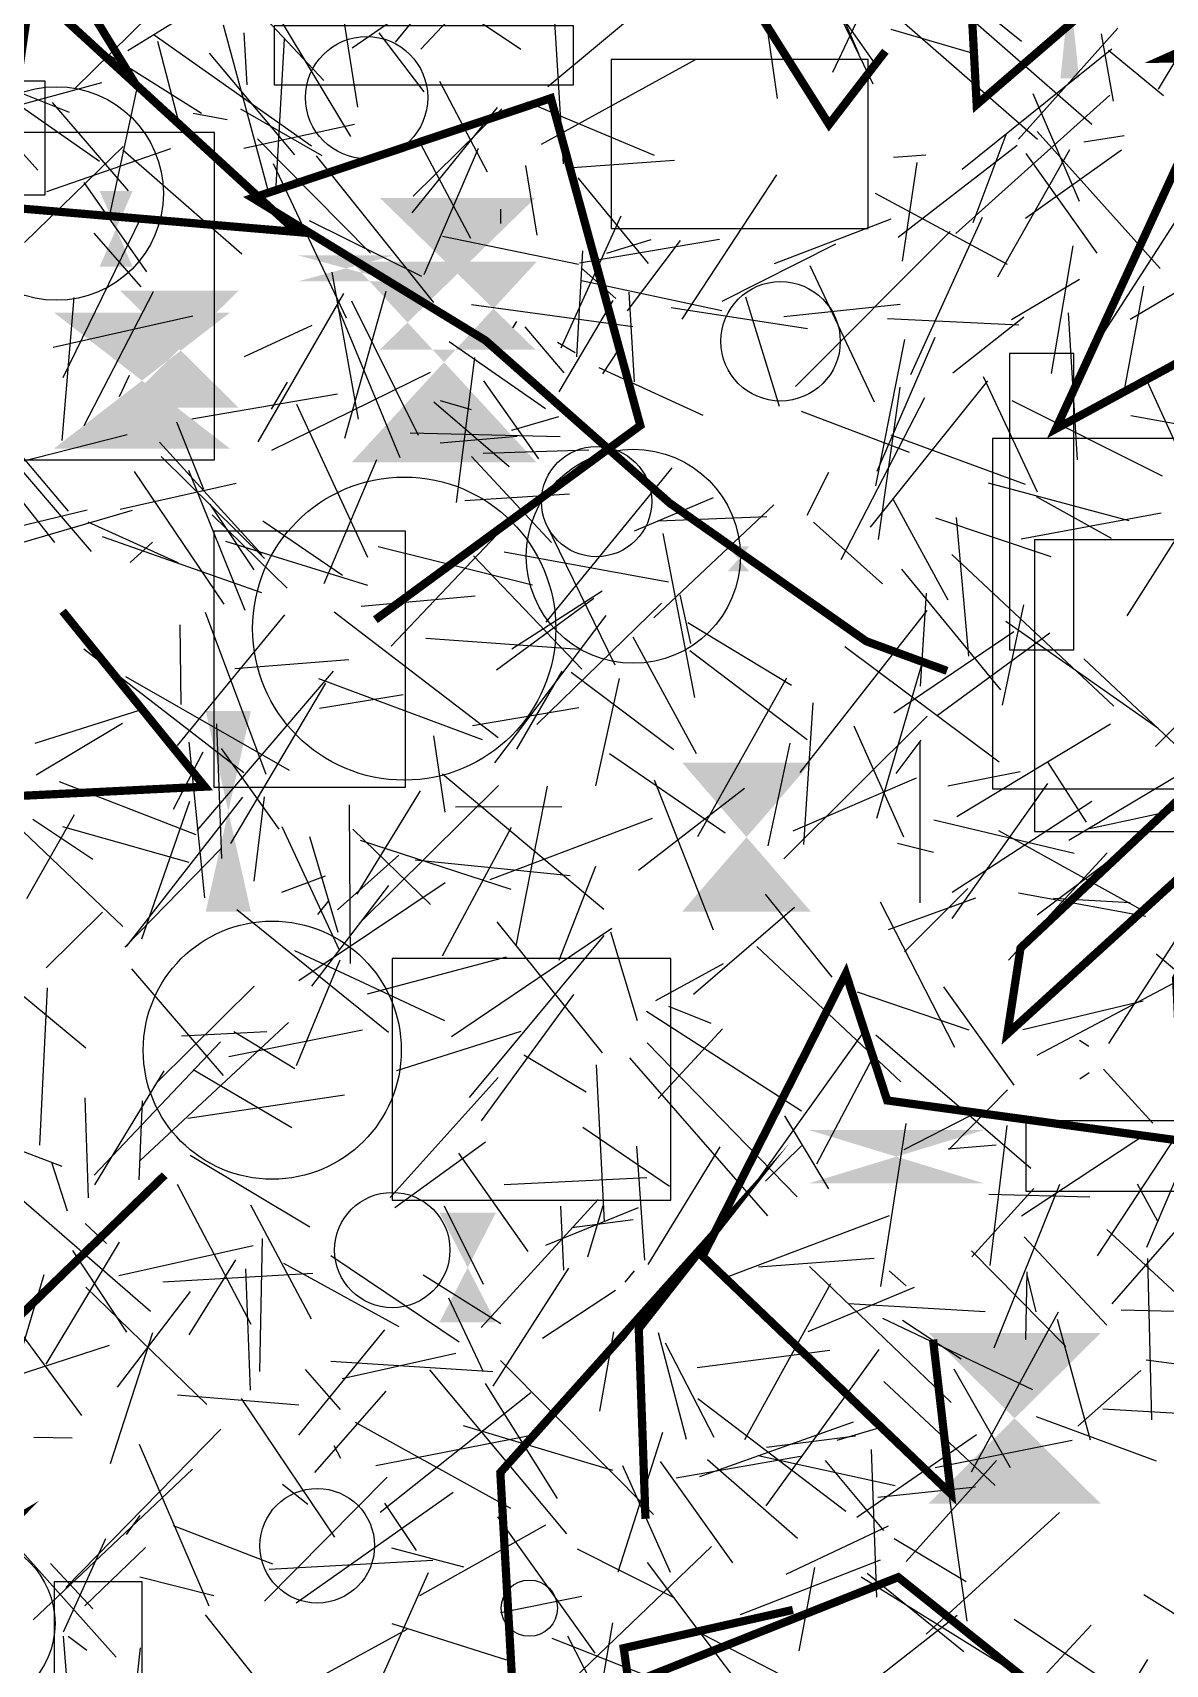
# Model space of a CAD drawing. Extents: x 39652501 to 39653363, y 39457785 to 39458687.
# Drawn here: x 39652889.6 to 39652958.6, y 39458426.4 to 39458525.8 of the extents above; entities that cross this region are included whole.
import ezdxf

# ---------------------------------------------------------------- set-up
doc = ezdxf.new("R2010")
doc.units = 0
doc.layers.get('0').update_dxf_attribs({"linetype": 'CONTINUOUS'})

msp = doc.modelspace()

# ---------------------------------------------------------------- linework, layer by layer
for p, q in [((39652911.7317, 39458525.2312), (39652918.9214, 39458534.0076)), ((39652934.0252, 39458533.7102), (39652940.8812, 39458523.9672)), ((39652898.4537, 39458532.4227), (39652907.3648, 39458522.8853)), ((39652920.3824, 39458532.4401), (39652913.2724, 39458524.7923)), ((39652939.9435, 39458524.5148), (39652936.5695, 39458532.4186)), ((39652909.1037, 39458524.8732), (39652918.9952, 39458531.7108)), ((39652940.8298, 39458522.676), (39652936.5932, 39458531.4255)), ((39652900.6963, 39458530.7464), (39652892.2168, 39458522.3955)), ((39652910.4951, 39458530.7367), (39652919.3641, 39458524.802)), ((39652903.9731, 39458529.9639), (39652895.447, 39458524.6925)), ((39652908.2391, 39458528.7823), (39652909.4173, 39458521.2659)), ((39652928.2534, 39458528.5514), (39652921.0148, 39458522.495)), ((39652938.3584, 39458523.3985), (39652940.6872, 39458528.2998)), ((39652944.3628, 39458528.7768), (39652954.1257, 39458520.2281)), ((39652949.8423, 39458525.2554), (39652945.2884, 39458528.9473)), ((39652958.1887, 39458522.3584), (39652961.2978, 39458527.5519)), ((39652904.646, 39458526.7143), (39652909.0016, 39458519.4795)), ((39652921.3989, 39458526.8089), (39652921.954, 39458517.8072)), ((39652934.2362, 39458526.8988), (39652934.9823, 39458521.794)), ((39652942.5629, 39458526.525), (39652950.8301, 39458519.3242)), ((39652899.9167, 39458520.889), (39652892.8645, 39458525.3302)), ((39652906.6285, 39458518.889), (39652897.0332, 39458525.6437)), ((39652903.9539, 39458516.2732), (39652901.2682, 39458526.2544)), ((39652902.5015, 39458525.7876), (39652902.6933, 39458522.6209)), ((39652904.4417, 39458516.1185), (39652904.9753, 39458525.4049)), ((39652913.4749, 39458522.192), (39652910.7431, 39458525.7953)), ((39652941.8967, 39458526.0093), (39652947.1695, 39458524.4744)), ((39652955.7212, 39458526.0672), (39652949.6788, 39458519.3172)), ((39652954.71, 39458525.728), (39652955.4344, 39458521.6407)), ((39652898.6359, 39458519.9572), (39652897.2734, 39458525.2569)), ((39652905.6053, 39458518.3643), (39652900.4071, 39458524.5569)), ((39652946.2401, 39458517.4904), (39652955.3544, 39458524.8138)), ((39652958.5026, 39458521.9474), (39652955.1405, 39458524.7154)), ((39652891.8774, 39458520.9394), (39652884.5223, 39458523.8677)), ((39652893.7047, 39458517.9591), (39652885.7594, 39458523.5101)), ((39652920.628, 39458519.0197), (39652930.0364, 39458524.1836)), ((39652893.8355, 39458522.7561), (39652885.5262, 39458520.491)), ((39652894.3641, 39458514.7993), (39652895.9881, 39458522.3218)), ((39652914.4131, 39458522.8415), (39652917.3242, 39458517.3173)), ((39652895.4739, 39458516.1641), (39652890.8598, 39458521.5553)), ((39652919.7379, 39458521.5929), (39652927.4946, 39458518.3362)), ((39652945.858, 39458513.5734), (39652955.2272, 39458521.9958)), ((39652953.3869, 39458515.5114), (39652950.5559, 39458522.0862)), ((39652889.9607, 39458517.4296), (39652886.8695, 39458520.864)), ((39652901.4903, 39458520.4878), (39652899.4236, 39458520.877)), ((39652902.3049, 39458521.1642), (39652907.2409, 39458518.3282)), ((39652912.7473, 39458514.8229), (39652917.9483, 39458521.2451)), ((39652918.2076, 39458521.174), (39652912.802, 39458515.8459)), ((39652902.5058, 39458518.7606), (39652909.2446, 39458520.2323)), ((39652910.2082, 39458512.3657), (39652903.3288, 39458519.3368)), ((39652946.9129, 39458514.2408), (39652948.9091, 39458519.6008)), ((39652958.2978, 39458511.4434), (39652950.7994, 39458519.7857)), ((39652956.1062, 39458519.5121), (39652953.6443, 39458519.1309)), ((39652895.148, 39458518.8699), (39652889.148, 39458513.0153)), ((39652890.5129, 39458516.1365), (39652898.0616, 39458518.7443)), ((39652902.3837, 39458512.3114), (39652895.1436, 39458518.6425)), ((39652916.3269, 39458513.2602), (39652913.2691, 39458519.0055)), ((39652913.4812, 39458511.0774), (39652916.7846, 39458518.7765)), ((39652942.0674, 39458518.227), (39652944.0364, 39458518.3581)), ((39652942.3461, 39458513.3551), (39652949.5947, 39458518.9506)), ((39652948.4043, 39458510.9332), (39652952.7992, 39458518.6795)), ((39652950.0869, 39458514.499), (39652955.9355, 39458518.6621)), ((39652950.1182, 39458518.4539), (39652954.4455, 39458512.3758)), ((39652908.7548, 39458508.4218), (39652904.305, 39458517.808)), ((39652914.068, 39458509.3762), (39652906.9211, 39458518.3054)), ((39652920.3583, 39458513.4665), (39652919.6645, 39458517.7195)), ((39652928.7177, 39458518.0125), (39652922.2229, 39458517.5454)), ((39652942.6071, 39458511.8795), (39652943.5068, 39458517.9058)), ((39652896.5971, 39458511.2382), (39652892.7759, 39458516.6802)), ((39652922.8335, 39458516.9703), (39652927.1138, 39458511.753)), ((39652929.1969, 39458508.3485), (39652934.9575, 39458517.1533)), ((39652940.949, 39458516.0341), (39652948.9864, 39458511.6997)), ((39652954.3356, 39458506.7005), (39652960.524, 39458516.3186)), ((39652896.2357, 39458514.5357), (39652891.4901, 39458504.7814)), ((39652906.4834, 39458514.3654), (39652913.311, 39458510.9773)), ((39652918.1292, 39458515.053), (39652918.1385, 39458514.1847)), ((39652925.4562, 39458514.6175), (39652921.8088, 39458506.5936)), ((39652941.9054, 39458514.4357), (39652934.7848, 39458511.7309)), ((39652947.4503, 39458514.553), (39652943.0872, 39458504.9574)), ((39652893.364, 39458513.5891), (39652896.2395, 39458510.3285)), ((39652914.6053, 39458513.409), (39652922.8681, 39458511.7124)), ((39652936.0885, 39458504.2633), (39652945.5114, 39458513.6976)), ((39652923.1166, 39458512.5124), (39652922.7613, 39458506.0579)), ((39652922.932, 39458511.7951), (39652931.4596, 39458513.2259)), ((39652924.5979, 39458512.3726), (39652927.2977, 39458513.1971)), ((39652929.0743, 39458513.1525), (39652925.8484, 39458508.86)), ((39652931.6327, 39458509.4578), (39652938.5459, 39458512.9371)), ((39652952.9788, 39458512.8306), (39652951.6625, 39458505.0444)), ((39652923.031, 39458511.4888), (39652925.1453, 39458509.6212)), ((39652940.9052, 39458503.3042), (39652936.9858, 39458511.603)), ((39652962.5873, 39458511.9649), (39652956.4746, 39458508.3413)), ((39652907.857, 39458511.2235), (39652909.4707, 39458502.2628)), ((39652931.6033, 39458508.8562), (39652923.0638, 39458510.6941)), ((39652953.3792, 39458510.7792), (39652949.2381, 39458508.3211)), ((39652892.1442, 39458509.6811), (39652891.4174, 39458500.9659)), ((39652892.7824, 39458501.8789), (39652897.0024, 39458510.0369)), ((39652903.3656, 39458500.8874), (39652908.5992, 39458509.9247)), ((39652911.1555, 39458510.031), (39652908.6341, 39458501.0881)), ((39652909.0609, 39458509.4794), (39652913.1115, 39458501.2905)), ((39652924.9766, 39458509.4912), (39652921.6838, 39458503.9287)), ((39652925.9479, 39458510.008), (39652926.2651, 39458504.534)), ((39652933.0404, 39458509.7201), (39652935.1042, 39458503.0666)), ((39652957.2775, 39458510.3679), (39652956.0619, 39458503.8293)), ((39652899.4034, 39458508.5462), (39652890.8868, 39458506.6258)), ((39652908.1925, 39458509.1621), (39652911.9903, 39458499.9378)), ((39652926.1863, 39458507.8858), (39652916.3581, 39458509.234)), ((39652936.8233, 39458507.7753), (39652928.5151, 39458509.0402)), ((39652935.3844, 39458508.5187), (39652942.472, 39458509.2642)), ((39652945.6686, 39458505.0928), (39652949.9837, 39458508.4954)), ((39652952.6885, 39458508.7439), (39652953.2431, 39458499.7789)), ((39652902.5462, 39458506.0896), (39652906.6595, 39458507.9902)), ((39652919.1001, 39458508.2205), (39652918.8672, 39458507.834)), ((39652921.9996, 39458505.0835), (39652919.6304, 39458507.8974)), ((39652941.6968, 39458508.3865), (39652949.6945, 39458508.0111)), ((39652915.0091, 39458506.9946), (39652920.8782, 39458502.9241)), ((39652921.6002, 39458506.9512), (39652922.6842, 39458506.3308)), ((39652925.3039, 39458506.51), (39652924.3399, 39458505.0339)), ((39652942.7229, 39458507.1204), (39652940.9529, 39458498.2114)), ((39652941.0701, 39458499.1038), (39652944.5881, 39458507.2596)), ((39652915.4565, 39458497.188), (39652916.5569, 39458506.0137)), ((39652924.1148, 39458505.4086), (39652930.4567, 39458502.5131)), ((39652885.0406, 39458504.6391), (39652891.801, 39458496.6658)), ((39652895.5133, 39458504.9167), (39652894.9014, 39458503.62)), ((39652905.1453, 39458504.514), (39652904.1622, 39458502.8822)), ((39652913.8436, 39458505.116), (39652904.1873, 39458500.3518)), ((39652917.093, 39458504.6049), (39652920.4508, 39458499.8429)), ((39652947.7752, 39458504.5898), (39652940.6317, 39458495.6863)), ((39652947.5204, 39458504.8721), (39652950.8115, 39458497.8469)), ((39652961.3651, 39458496.1142), (39652957.5157, 39458504.5351)), ((39652899.3323, 39458502.2885), (39652908.2011, 39458503.8073)), ((39652938.8645, 39458493.7122), (39652943.9729, 39458503.5892)), ((39652941.1503, 39458494.9363), (39652942.4603, 39458504.2065)), ((39652885.4636, 39458503.2343), (39652893.1957, 39458494.1978)), ((39652905.7173, 39458503.178), (39652910.0284, 39458493.8706)), ((39652914.0608, 39458503.3121), (39652918.6618, 39458499.3785)), ((39652916.362, 39458502.839), (39652914.4779, 39458503.3746)), ((39652943.0252, 39458500.2311), (39652936.4472, 39458502.7357)), ((39652958.429, 39458498.7863), (39652949.2927, 39458503.386)), ((39652956.507, 39458502.4869), (39652964.4591, 39458501.0607)), ((39652898.3917, 39458502.098), (39652900.0461, 39458498.0101)), ((39652921.6695, 39458502.4146), (39652918.8042, 39458501.5776)), ((39652885.6034, 39458498.8463), (39652895.4052, 39458501.3239)), ((39652903.5963, 39458494.033), (39652897.3745, 39458500.8595)), ((39652921.7603, 39458501.1884), (39652912.6263, 39458501.4031)), ((39652919.1433, 39458501.1996), (39652914.4522, 39458500.8065)), ((39652950.0874, 39458498.285), (39652941.9184, 39458501.2983)), ((39652903.7664, 39458493.7836), (39652897.4645, 39458499.9891)), ((39652910.5792, 39458499.7914), (39652907.372, 39458492.2359)), ((39652916.3639, 39458499.9915), (39652921.2243, 39458494.7612)), ((39652917.0642, 39458500.191), (39652923.5146, 39458500.4046)), ((39652890.995, 39458494.7603), (39652887.3781, 39458499.331)), ((39652895.8295, 39458499.086), (39652901.2928, 39458490.9915)), ((39652902.5817, 39458490.6159), (39652899.1578, 39458499.147)), ((39652920.9038, 39458489.8952), (39652928.5801, 39458499.3091)), ((39652938.1095, 39458499.0162), (39652936.7745, 39458496.4014)), ((39652902.0348, 39458498.3403), (39652894.966, 39458496.7734)), ((39652915.9559, 39458497.3107), (39652922.3309, 39458497.7193)), ((39652931.0785, 39458497.4762), (39652926.2755, 39458495.4514)), ((39652947.8271, 39458498.3969), (39652956.395, 39458496.0835)), ((39652950.7406, 39458497.5586), (39652955.3115, 39458495.011)), ((39652961.0315, 39458497.8083), (39652956.2551, 39458490.2803)), ((39652885.254, 39458494.8884), (39652892.9633, 39458496.7343)), ((39652887.8864, 39458494.4203), (39652895.7224, 39458496.7266)), ((39652903.1272, 39458493.0882), (39652900.4558, 39458497.0901)), ((39652911.4698, 39458488.4452), (39652919.4345, 39458496.8206)), ((39652927.4739, 39458490.1701), (39652934.7677, 39458497.0426)), ((39652942.0467, 39458497.3707), (39652945.3755, 39458491.2538)), ((39652949.8255, 39458494.9836), (39652958.3516, 39458496.5657)), ((39652898.495, 39458493.5246), (39652893.0269, 39458495.9999)), ((39652905.1396, 39458491.9736), (39652900.5657, 39458496.4364)), ((39652903.6636, 39458496.0644), (39652908.517, 39458492.7702)), ((39652925.1059, 39458487.2799), (39652920.8677, 39458495.9741)), ((39652934.3443, 39458496.3246), (39652927.7535, 39458496.0483)), ((39652937.1968, 39458495.9822), (39652941.3884, 39458492.2314)), ((39652951.6494, 39458493.8859), (39652944.6416, 39458496.2395)), ((39652946.6486, 39458487.8351), (39652945.8988, 39458496.2731)), ((39652903.6021, 39458491.6914), (39652893.8954, 39458495.1034)), ((39652895.5858, 39458493.5367), (39652896.9433, 39458494.768)), ((39652901.3778, 39458494.8403), (39652910.0296, 39458492.1529)), ((39652920.0738, 39458492.1561), (39652910.6904, 39458494.496)), ((39652928.0184, 39458495.3064), (39652929.9487, 39458485.3092)), ((39652916.4865, 39458493.9473), (39652923.0771, 39458487.0377)), ((39652918.3618, 39458494.1896), (39652928.3535, 39458492.3546)), ((39652955.4828, 39458484.7835), (39652945.6152, 39458494.0282)), ((39652942.5364, 39458493.1283), (39652948.5727, 39458485.7741)), ((39652924.3225, 39458491.7987), (39652918.8167, 39458488.2534)), ((39652929.0575, 39458491.5619), (39652929.7057, 39458488.5962)), ((39652943.6971, 39458486.0035), (39652944.0656, 39458491.6611)), ((39652907.9978, 39458490.5297), (39652917.9777, 39458482.8802)), ((39652916.5773, 39458491.4809), (39652909.6429, 39458490.8464)), ((39652917.8865, 39458486.9971), (39652923.8051, 39458491.3684)), ((39652927.9367, 39458491.0681), (39652920.3382, 39458483.6793)), ((39652944.0951, 39458490.612), (39652936.349, 39458480.7466)), ((39652948.7032, 39458484.8438), (39652949.9893, 39458490.949)), ((39652904.9858, 39458490.3424), (39652898.434, 39458482.3957)), ((39652898.6123, 39458489.7302), (39652898.6736, 39458484.8876)), ((39652903.8678, 39458480.6166), (39652900.161, 39458490.4914)), ((39652917.7928, 39458481.333), (39652924.5566, 39458490.3115)), ((39652935.8462, 39458486.037), (39652929.5432, 39458489.8711)), ((39652958.1522, 39458483.4483), (39652948.8926, 39458489.9445)), ((39652922.932, 39458488.2319), (39652913.5898, 39458488.9061)), ((39652930.0692, 39458481.8879), (39652926.2145, 39458488.9932)), ((39652942.0693, 39458484.3753), (39652949.3753, 39458489.324)), ((39652944.7453, 39458484.2355), (39652951.572, 39458489.2448)), ((39652892.7627, 39458488.2799), (39652902.5089, 39458480.7438)), ((39652901.9444, 39458487.073), (39652908.8956, 39458487.6346)), ((39652936.805, 39458482.7395), (39652929.6591, 39458488.1607)), ((39652948.4941, 39458481.3668), (39652939.0969, 39458488.4079)), ((39652941.0378, 39458477.97), (39652943.8604, 39458487.6002)), ((39652953.643, 39458487.67), (39652961.6817, 39458480.1206)), ((39652895.2975, 39458486.6026), (39652905.2704, 39458480.8892)), ((39652899.6519, 39458477.2127), (39652907.9512, 39458486.9118)), ((39652921.8675, 39458486.92), (39652919.1, 39458482.1662)), ((39652928.6783, 39458482.1334), (39652922.4418, 39458486.8413)), ((39652901.7079, 39458476.4264), (39652907.4987, 39458486.1866)), ((39652907.0515, 39458486.48), (39652917.0204, 39458482.7549)), ((39652923.9365, 39458479.9348), (39652925.3772, 39458486.4771)), ((39652930.1475, 39458476.8474), (39652935.5713, 39458486.503)), ((39652889.7992, 39458482.5423), (39652896.5252, 39458484.6711)), ((39652912.2061, 39458485.4809), (39652907.1009, 39458484.6441)), ((39652916.4302, 39458483.6039), (39652922.8927, 39458484.7093)), ((39652936.6046, 39458476.37), (39652937.1761, 39458484.9939)), ((39652895.1177, 39458483.7272), (39652889.86, 39458480.591)), ((39652901.1543, 39458475.5145), (39652900.8497, 39458483.7074)), ((39652944.1157, 39458484.1846), (39652935.3712, 39458475.4806)), ((39652942.6868, 39458476.7996), (39652939.6566, 39458483.5769)), ((39652945.9075, 39458478.0755), (39652955.2654, 39458483.7138)), ((39652958.0152, 39458482.3249), (39652959.5465, 39458483.8815)), ((39652900.1344, 39458473.1071), (39652899.1707, 39458482.5893)), ((39652914.75, 39458478.3391), (39652914.0739, 39458482.9852)), ((39652942.225, 39458480.6788), (39652943.7408, 39458482.7176)), ((39652943.663, 39458482.5993), (39652943.667, 39458472.817)), ((39652898.21, 39458478.5069), (39652900.0195, 39458482.0055)), ((39652904.658, 39458477.2932), (39652901.1312, 39458482.2166)), ((39652924.7574, 39458481.8982), (39652931.799, 39458477.0778)), ((39652935.7477, 39458482.531), (39652934.4033, 39458476.2804)), ((39652961.207, 39458481.6672), (39652952.7318, 39458476.6137)), ((39652962.1672, 39458481.8148), (39652955.5609, 39458475.519)), ((39652914.6015, 39458480.6588), (39652924.4298, 39458472.4175)), ((39652949.7635, 39458480.781), (39652945.3648, 39458479.9092)), ((39652953.8055, 39458477.7277), (39652951.4287, 39458481.4177)), ((39652891.2531, 39458480.1935), (39652899.5822, 39458476.9707)), ((39652909.406, 39458473.3379), (39652913.2626, 39458479.6292)), ((39652909.5386, 39458471.5669), (39652918.0069, 39458479.9462)), ((39652919.0914, 39458470.1874), (39652920.9998, 39458479.9044)), ((39652932.9764, 39458479.7625), (39652926.5264, 39458474.7711)), ((39652927.4931, 39458480.2977), (39652931.0767, 39458471.1609)), ((39652935.951, 39458477.1882), (39652943.4682, 39458480.4262)), ((39652951.436, 39458480.0735), (39652945.6096, 39458471.8513)), ((39652892.4455, 39458479.4122), (39652888.4125, 39458479.4602)), ((39652902.414, 39458479.2449), (39652895.335, 39458470.1412)), ((39652899.1881, 39458478.9787), (39652896.2638, 39458470.5986)), ((39652903.7386, 39458479.2647), (39652903.1074, 39458474.1262)), ((39652908.923, 39458478.7755), (39652908.9846, 39458469.1135)), ((39652921.8588, 39458478.6509), (39652915.3838, 39458478.6404)), ((39652954.1366, 39458478.9728), (39652945.6281, 39458473.4308)), ((39652953.9828, 39458477.3416), (39652963.4964, 39458479.3901)), ((39652892.1792, 39458478.1771), (39652889.2691, 39458473.0488)), ((39652893.3168, 39458475.4582), (39652889.6533, 39458477.8928)), ((39652927.3691, 39458477.9361), (39652917.4855, 39458474.2014)), ((39652944.519, 39458477.862), (39652953.0665, 39458475.8372)), ((39652895.124, 39458471.3724), (39652888.6452, 39458477.5553)), ((39652899.1751, 39458475.2562), (39652891.4837, 39458477.4278)), ((39652904.8195, 39458477.4558), (39652908.2992, 39458469.9383)), ((39652906.4915, 39458476.8401), (39652908.2292, 39458471.0253)), ((39652909.145, 39458477.2939), (39652913.8631, 39458472.7077)), ((39652909.5901, 39458476.6273), (39652918.7622, 39458473.6398)), ((39652914.601, 39458469.5891), (39652918.8083, 39458477.411)), ((39652957.1842, 39458472.3677), (39652948.4643, 39458477.1899)), ((39652901.0928, 39458476.1022), (39652895.2534, 39458470.108)), ((39652911.9456, 39458475.7033), (39652908.1969, 39458472.3925)), ((39652944.4968, 39458475.8836), (39652942.3059, 39458476.4202)), ((39652949.0507, 39458469.3262), (39652955.0713, 39458475.8491)), ((39652922.3678, 39458474.4574), (39652912.9405, 39458475.4136)), ((39652923.9168, 39458475.017), (39652921.6778, 39458469.3018)), ((39652954.8969, 39458475.1395), (39652950.8016, 39458472.058)), ((39652904.8209, 39458473.4599), (39652907.4745, 39458474.453)), ((39652914.7596, 39458474.0229), (39652905.8566, 39458468.0528)), ((39652911.3189, 39458473.8615), (39652906.6283, 39458467.742)), ((39652942.7363, 39458469.8255), (39652946.5898, 39458473.682)), ((39652907.0034, 39458472.0959), (39652907.6744, 39458472.9289)), ((39652938.3224, 39458468.2744), (39652934.2649, 39458473.3286)), ((39652945.7993, 39458464.0036), (39652941.2673, 39458472.8536)), ((39652941.7617, 39458471.1915), (39652947.0614, 39458473.108)), ((39652949.6592, 39458473.4158), (39652957.4226, 39458471.9905)), ((39652951.8037, 39458473.1024), (39652956.4747, 39458472.8323)), ((39652892.8771, 39458463.9535), (39652882.9099, 39458472.2149)), ((39652893.8921, 39458472.2395), (39652890.4666, 39458468.8498)), ((39652902.0732, 39458472.3946), (39652911.3025, 39458464.9259)), ((39652917.9148, 39458471.6601), (39652924.3257, 39458463.6825)), ((39652929.8861, 39458467.2533), (39652936.0377, 39458472.5412)), ((39652915.1398, 39458464.6653), (39652924.9055, 39458471.2654)), ((39652924.4128, 39458470.8216), (39652916.2232, 39458460.9547)), ((39652926.466, 39458465.6253), (39652924.8569, 39458471.0317)), ((39652955.1747, 39458464.2504), (39652959.4488, 39458470.8562)), ((39652905.5928, 39458469.904), (39652914.7149, 39458465.6353)), ((39652933.7281, 39458470.1404), (39652942.4964, 39458461.9062)), ((39652958.0488, 39458469.6987), (39652965.2984, 39458463.6517)), ((39652895.6699, 39458468.7922), (39652901.2327, 39458462.2861)), ((39652905.7139, 39458462.895), (39652908.3671, 39458469.3298)), ((39652918.4781, 39458469.496), (39652910.0136, 39458467.246)), ((39652927.5829, 39458466.8534), (39652931.7063, 39458469.1081)), ((39652903.1301, 39458467.7341), (39652897.2183, 39458461.8839)), ((39652949.4088, 39458461.7106), (39652945.1286, 39458467.6952)), ((39652959.434, 39458468.0743), (39652950.7814, 39458463.5092)), ((39652890.5331, 39458467.6352), (39652890.0547, 39458458.051)), ((39652922.5744, 39458467.2319), (39652916.9524, 39458459.528)), ((39652946.6639, 39458465.0551), (39652939.8703, 39458467.3658)), ((39652949.9235, 39458465.0968), (39652957.2565, 39458466.847)), ((39652936.4494, 39458460.1321), (39652927.0245, 39458466.186)), ((39652928.351, 39458466.5121), (39652930.9412, 39458465.4836)), ((39652905.2131, 39458465.528), (39652896.1614, 39458457.0926)), ((39652898.6978, 39458464.7103), (39652903.9073, 39458464.9709)), ((39652901.594, 39458463.456), (39652909.7234, 39458465.0656)), ((39652905.5981, 39458462.6935), (39652901.8958, 39458464.9568)), ((39652911.8259, 39458462.5942), (39652919.3881, 39458464.994)), ((39652931.6374, 39458465.134), (39652927.7229, 39458460.8987)), ((39652933.4931, 39458455.4979), (39652940.2748, 39458464.9729)), ((39652940.9835, 39458464.7792), (39652950.4224, 39458456.6584)), ((39652893.3981, 39458456.2251), (39652901.0793, 39458464.3479)), ((39652936.1846, 39458454.9011), (39652927.0565, 39458464.2894)), ((39652953.9419, 39458464.0609), (39652953.3844, 39458464.4237)), ((39652919.5547, 39458463.5525), (39652923.3473, 39458461.2952)), ((39652924.4522, 39458453.3734), (39652923.9833, 39458462.9351)), ((39652934.4048, 39458453.7548), (39652926.0061, 39458463.3655)), ((39652937.3818, 39458456.9224), (39652940.8032, 39458463.3799)), ((39652954.8517, 39458462.685), (39652957.8567, 39458459.396)), ((39652893.4206, 39458455.6315), (39652897.6421, 39458462.5863)), ((39652899.4164, 39458462.662), (39652905.4148, 39458459.1235)), ((39652917.9841, 39458462.1628), (39652911.4205, 39458454.8619)), ((39652953.9698, 39458462.4575), (39652953.4096, 39458462.0678)), ((39652893.0482, 39458454.8393), (39652892.8353, 39458460.9369)), ((39652896.3029, 39458460.7595), (39652896.099, 39458455.9347)), ((39652908.6259, 39458461.0919), (39652899.083, 39458459.6752)), ((39652945.4292, 39458457.7918), (39652949.0091, 39458461.4121)), ((39652960.8023, 39458460.9814), (39652954.4535, 39458451.3217)), ((39652935.4185, 39458459.8359), (39652938.1059, 39458455.4015)), ((39652942.7085, 39458457.787), (39652946.7453, 39458459.8527)), ((39652957.4735, 39458451.8346), (39652961.128, 39458460.4087)), ((39652923.1492, 39458459.1443), (39652928.4257, 39458455.5626)), ((39652941.2781, 39458449.4372), (39652942.8301, 39458459.3669)), ((39652948.9671, 39458459.2542), (39652947.9202, 39458450.7148)), ((39652949.8596, 39458453.7417), (39652957.5233, 39458458.8039)), ((39652891.4472, 39458456.752), (39652886.5658, 39458458.601)), ((39652911.6942, 39458454.2603), (39652917.2229, 39458458.2525)), ((39652926.4021, 39458457.9907), (39652926.8926, 39458451.0392)), ((39652931.4803, 39458457.9445), (39652927.1064, 39458450.7884)), ((39652936.4604, 39458458.0209), (39652934.264, 39458455.8525)), ((39652945.3836, 39458457.8307), (39652948.3125, 39458458.0634)), ((39652890.7835, 39458457.0175), (39652891.7353, 39458454.0434)), ((39652899.2424, 39458457.4449), (39652906.5253, 39458453.0692)), ((39652915.5665, 39458457.5655), (39652919.7931, 39458451.5705)), ((39652927.0355, 39458456.0671), (39652918.3552, 39458455.627)), ((39652888.0377, 39458455.5849), (39652896.8224, 39458447.9366)), ((39652902.9393, 39458447.1272), (39652898.4675, 39458455.65)), ((39652916.9469, 39458446.9376), (39652924.078, 39458454.7428)), ((39652950.604, 39458455.4179), (39652946.8222, 39458451.2477)), ((39652954.003, 39458454.8838), (39652947.8719, 39458455.0503)), ((39652952.1612, 39458455.6572), (39652948.1667, 39458445.6887)), ((39652955.3747, 39458448.3886), (39652961.0037, 39458454.8651)), ((39652956.8948, 39458455.6958), (39652958.1114, 39458453.4663)), ((39652906.6194, 39458447.4632), (39652902.9309, 39458454.4045)), ((39652914.7067, 39458454.3558), (39652917.0814, 39458449.592)), ((39652926.5126, 39458454.2413), (39652920.8763, 39458451.9391)), ((39652921.7848, 39458454.3414), (39652921.965, 39458450.4391)), ((39652923.4439, 39458451.2433), (39652924.3712, 39458454.3721)), ((39652941.7881, 39458453.7413), (39652931.8104, 39458449.9681)), ((39652894.1406, 39458452.0675), (39652892.8377, 39458453.2873)), ((39652926.2113, 39458453.506), (39652922.4737, 39458453.0241)), ((39652959.7829, 39458448.5609), (39652955.0388, 39458452.924)), ((39652890.4648, 39458444.7046), (39652894.9256, 39458452.1441)), ((39652894.8976, 39458450.1169), (39652903.0641, 39458451.9458)), ((39652903.6131, 39458452.3752), (39652903.4459, 39458444.2649)), ((39652950.009, 39458452.4786), (39652955.0532, 39458447.0985)), ((39652885.7375, 39458450.9138), (39652892.6106, 39458441.5833)), ((39652895.3768, 39458446.6538), (39652892.0802, 39458451.6379)), ((39652901.9901, 39458451.0693), (39652899.1595, 39458446.4952)), ((39652911.9595, 39458446.9978), (39652904.9426, 39458450.8359)), ((39652915.6204, 39458446.0448), (39652907.7903, 39458451.3207)), ((39652933.8367, 39458450.636), (39652940.8891, 39458451.1671)), ((39652946.8057, 39458451.6188), (39652952.5447, 39458445.7943)), ((39652957.7883, 39458441.3186), (39652957.5499, 39458451.1477)), ((39652888.6351, 39458444.4234), (39652890.3458, 39458450.1759)), ((39652906.7088, 39458450.2328), (39652897.5777, 39458449.7154)), ((39652902.6033, 39458450.5205), (39652902.8894, 39458443.1368)), ((39652913.4235, 39458450.1625), (39652918.1475, 39458447.1929)), ((39652917.6798, 39458443.3757), (39652922.2848, 39458450.5641)), ((39652925.7181, 39458449.7097), (39652926.279, 39458450.4006)), ((39652945.5749, 39458442.381), (39652936.9453, 39458450.6643)), ((39652942.8233, 39458449.491), (39652941.793, 39458450.3977)), ((39652950.1825, 39458450.3465), (39652950.0902, 39458446.1968)), ((39652950.1835, 39458450.1629), (39652950.7197, 39458447.9069)), ((39652900.244, 39458442.2575), (39652892.8862, 39458449.4089)), ((39652894.8164, 39458443.3065), (39652899.2557, 39458449.1374)), ((39652925.1299, 39458449.2059), (39652920.6857, 39458446.2728)), ((39652938.2253, 39458449.611), (39652932.9937, 39458440.1012)), ((39652943.3174, 39458449.3832), (39652936.8483, 39458446.6809)), ((39652917.0973, 39458444.2508), (39652914.9812, 39458448.7307)), ((39652939.3095, 39458448.3997), (39652947.6451, 39458447.9155)), ((39652946.8048, 39458438.1605), (39652952.0959, 39458447.8991)), ((39652964.2545, 39458447.7783), (39652955.9293, 39458448.0026)), ((39652911.0579, 39458446.8133), (39652905.8213, 39458440.3997)), ((39652941.3791, 39458447.5235), (39652950.5186, 39458443.1656)), ((39652942.607, 39458447.3908), (39652946.1791, 39458445.0307)), ((39652952.0223, 39458447.4599), (39652954.0237, 39458440.1045)), ((39652894.3031, 39458445.8457), (39652884.3536, 39458442.6349)), ((39652896.9354, 39458446.6178), (39652894.369, 39458438.6441)), ((39652924.1749, 39458441.8477), (39652925.0374, 39458446.689)), ((39652929.4631, 39458440.1343), (39652927.748, 39458446.6222)), ((39652931.1443, 39458440.2549), (39652928.1711, 39458445.9891)), ((39652917.6688, 39458444.2467), (39652907.7889, 39458444.8808)), ((39652908.489, 39458443.8463), (39652915.405, 39458445.3934)), ((39652927.4416, 39458435.5519), (39652918.1198, 39458444.9288)), ((39652930.1091, 39458444.5052), (39652938.1886, 39458445.5594)), ((39652941.1618, 39458445.6069), (39652934.2751, 39458436.0884)), ((39652960.0568, 39458444.6069), (39652957.4494, 39458444.9658)), ((39652908.3885, 39458441.9476), (39652906.2624, 39458444.3993)), ((39652922.162, 39458434.373), (39652913.8186, 39458444.3699)), ((39652945.733, 39458444.4263), (39652949.1661, 39458438.4174)), ((39652957.1102, 39458444.3377), (39652953.2765, 39458440.9381)), ((39652898.4551, 39458442.8553), (39652905.8554, 39458442.2388)), ((39652906.8241, 39458438.1245), (39652911.1712, 39458443.065)), ((39652910.7978, 39458435.7037), (39652919.9757, 39458442.9863)), ((39652917.205, 39458443.5324), (39652921.5889, 39458436.5339)), ((39652948.2572, 39458437.3273), (39652941.465, 39458443.6504)), ((39652908.0396, 39458434.1774), (39652902.3663, 39458442.6143)), ((39652930.1384, 39458442.6265), (39652939.158, 39458435.7687)), ((39652964.0604, 39458441.4558), (39652954.7945, 39458441.9683)), ((39652918.7578, 39458435.9167), (39652909.3065, 39458441.1616)), ((39652915.8612, 39458440.9833), (39652924.9445, 39458438.2623)), ((39652930.2672, 39458437.8694), (39652939.6153, 39458441.1947)), ((39652941.1349, 39458440.8259), (39652938.598, 39458440.0703)), ((39652950.7352, 39458441.5206), (39652958.0592, 39458438.8312)), ((39652889.7218, 39458440.2728), (39652892.0584, 39458440.2319)), ((39652891.6529, 39458431.1076), (39652901.1037, 39458440.7528)), ((39652900.3992, 39458429.9716), (39652896.1429, 39458439.8296)), ((39652920.3122, 39458440.4273), (39652910.5313, 39458438.5227)), ((39652927.9934, 39458440.5514), (39652925.2786, 39458432.0382)), ((39652939.7349, 39458440.3351), (39652934.3322, 39458439.6386)), ((39652947.1176, 39458440.4134), (39652939.8217, 39458435.3861)), ((39652952.9442, 39458440.0688), (39652944.5962, 39458438.4028)), ((39652908.4106, 39458438.9654), (39652907.9978, 39458439.749)), ((39652928.8325, 39458437.7867), (39652936.4051, 39458439.1143)), ((39652930.7358, 39458438.906), (39652936.2193, 39458434.109)), ((39652933.8189, 39458439.1502), (39652942.1672, 39458437.3279)), ((39652941.4598, 39458434.5831), (39652937.9113, 39458438.8498)), ((39652941.046, 39458430.5234), (39652940.7282, 39458439.5135)), ((39652948.3206, 39458438.8529), (39652942.833, 39458432.7038)), ((39652899.375, 39458438.3116), (39652889.6814, 39458429.1505)), ((39652911.2217, 39458437.8358), (39652903.7689, 39458430.2789)), ((39652928.473, 39458432.0358), (39652925.5842, 39458438.5179)), ((39652932.2752, 39458432.6202), (39652927.8672, 39458438.7781)), ((39652945.1519, 39458438.8251), (39652946.5253, 39458429.0651)), ((39652904.8603, 39458437.4093), (39652906.3902, 39458436.181)), ((39652905.6903, 39458430.1877), (39652915.2547, 39458436.9268)), ((39652947.0499, 39458437.2336), (39652941.1082, 39458436.6036)), ((39652911.0742, 39458436.2515), (39652912.9854, 39458433.3708)), ((39652886.8496, 39458435.6974), (39652894.7242, 39458426.8734)), ((39652895.3633, 39458434.3419), (39652896.1912, 39458435.4942)), ((39652904.2624, 39458432.5404), (39652898.22, 39458434.8678)), ((39652920.8735, 39458434.9098), (39652913.1913, 39458430.6155)), ((39652917.9552, 39458435.4258), (39652923.8708, 39458427.1206)), ((39652935.5126, 39458431.9236), (39652941.749, 39458434.859)), ((39652952.1684, 39458435.6778), (39652944.0436, 39458428.2622)), ((39652891.5111, 39458428.4217), (39652894.0974, 39458434.1056)), ((39652946.4827, 39458431.4509), (39652942.1081, 39458434.0817)), ((39652892.8275, 39458430.002), (39652896.5188, 39458433.5545)), ((39652915.8933, 39458432.353), (39652911.521, 39458433.5178)), ((39652930.9713, 39458433.6141), (39652922.6548, 39458425.6281)), ((39652928.7475, 39458430.4704), (39652922.8223, 39458433.4485)), ((39652890.7297, 39458432.5733), (39652893.3054, 39458429.8052)), ((39652914.0146, 39458432.7532), (39652904.0413, 39458432.2154)), ((39652909.4391, 39458422.3583), (39652913.7544, 39458432.0226)), ((39652927.0543, 39458432.6446), (39652934.5301, 39458422.7051)), ((39652932.7332, 39458429.4754), (39652941.2648, 39458432.7969)), ((39652937.2573, 39458432.3295), (39652936.2838, 39458427.2624)), ((39652946.3491, 39458427.2046), (39652940.4527, 39458431.9705)), ((39652896.1755, 39458431.7568), (39652900.6658, 39458430.6195)), ((39652949.4337, 39458425.9333), (39652940.0887, 39458431.7377)), ((39652923.0911, 39458430.5656), (39652918.1377, 39458429.5615)), ((39652957.2986, 39458430.6789), (39652967.277, 39458424.4255)), ((39652905.9792, 39458422.148), (39652900.1667, 39458429.4588)), ((39652918.5074, 39458426.6918), (39652911.5251, 39458428.9)), ((39652924.9501, 39458428.9681), (39652923.687, 39458421.739)), ((39652937.2496, 39458422.6367), (39652945.9409, 39458429.43)), ((39652949.4102, 39458429.1908), (39652957.409, 39458423.8228)), ((39652891.4996, 39458428.1444), (39652892.0304, 39458421.5504)), ((39652891.8048, 39458428.1453), (39652892.9511, 39458427.306)), ((39652912.4262, 39458428.5589), (39652904.1867, 39458424.0607)), ((39652921.2537, 39458428.0325), (39652926.7528, 39458425.8618)), ((39652922.201, 39458428.1781), (39652926.5707, 39458419.6468)), ((39652938.2738, 39458424.218), (39652930.4528, 39458428.2437)), ((39652954.1005, 39458428.8094), (39652948.231, 39458422.527)), ((39652896.1981, 39458427.4426), (39652895.4597, 39458420.8075)), ((39652954.5912, 39458421.9031), (39652957.5451, 39458426.7237))]:
    msp.add_line(p, q)
at = {"const_width": 0.5}
for points in [[(39652967.0635, 39458510.4208), (39652959.6842, 39458518.5042), (39652951.9443, 39458501.6749), (39652961.0206, 39458506.6058), (39652977.085, 39458524.4532), (39652958.5394, 39458524.2199), (39652977.2343, 39458532.5848), (39652964.5873, 39458544.2956)], [(39652941.5632, 39458524.6733), (39652938.1336, 39458520.2123), (39652926.4319, 39458538.7653), (39652946.3446, 39458536.0364), (39652947.1225, 39458521.4246), (39652966.8434, 39458538.4193), (39652985.962, 39458532.6183), (39652998.3582, 39458526.403)], [(39652895.8889, 39458522.6999), (39652887.6584, 39458536.1093), (39652889.6777, 39458529.429), (39652887.6068, 39458515.2061), (39652905.7247, 39458513.6642), (39652889.0677, 39458528.9317), (39652876.5182, 39458529.3042), (39652888.181, 39458537.1245)], [(39652910.5082, 39458490.0511), (39652926.6418, 39458501.8783), (39652921.1963, 39458521.8086), (39652903.0363, 39458515.738), (39652917.2134, 39458507.0601), (39652928.4325, 39458497.1524), (39652940.403, 39458488.737), (39652945.3169, 39458486.9386)], [(39652966.1183, 39458480.4219), (39652948.9905, 39458464.8241), (39652949.7919, 39458470.0574), (39652961.0742, 39458480.6693), (39652971.9143, 39458481.0771), (39652983.0451, 39458462.2622), (39652976.3107, 39458478.8607), (39652973.6195, 39458496.1001)], [(39652891.467, 39458490.5694), (39652900.1236, 39458479.8843), (39652883.5886, 39458479.0575), (39652863.839, 39458476.2771), (39652853.9182, 39458472.2366), (39652857.0656, 39458478.3771), (39652860.7179, 39458460.4728), (39652855.8665, 39458478.5067)], [(39652968.7533, 39458487.6742), (39652959.265, 39458468.2176), (39652959.7271, 39458458.2952), (39652941.673, 39458460.7751), (39652939.1544, 39458468.5056), (39652930.4346, 39458451.2868), (39652945.5554, 39458436.808), (39652944.4665, 39458446.2131)], [(39652917.7255, 39458380.8406), (39652937.6033, 39458396.8145), (39652919.8928, 39458402.0997), (39652919.251, 39458418.1235), (39652918.1182, 39458438.1149), (39652930.7582, 39458452.246), (39652926.5487, 39458446.8808), (39652926.957, 39458435.2977)], [(39652897.6824, 39458456.2224), (39652878.6584, 39458437.7403), (39652883.7176, 39458430.2595), (39652888.5605, 39458435.247), (39652876.9319, 39458428.451), (39652867.1335, 39458447.1267), (39652851.9109, 39458428.4537), (39652848.7959, 39458428.3507)], [(39652976.3258, 39458409.3698), (39652985.8814, 39458428.3538), (39652974.8907, 39458409.2542), (39652957.0876, 39458419.936), (39652942.3474, 39458431.7419), (39652925.9437, 39458425.2282), (39652925.6312, 39458427.4196), (39652935.9338, 39458429.7486)]]:
    msp.add_lwpolyline(points, dxfattribs=at)
for centre, radius in [((39652909.9751, 39458521.8493), 3.7219), ((39652891.0964, 39458516.008), 6.5043), ((39652935.1796, 39458507.0059), 3.6357), ((39652923.9774, 39458497.246), 3.3568), ((39652926.2156, 39458493.9154), 6.5178), ((39652912.2662, 39458489.5092), 9.2303), ((39652904.2317, 39458463.8384), 7.8586), ((39652911.539, 39458451.6642), 3.511), ((39652906.9692, 39458433.6569), 3.4896), ((39652885.7601, 39458428.9272), 5.2453), ((39652919.8854, 39458429.8547), 1.7136)]:
    msp.add_circle(centre, radius)
for points in [[(39652952.2209, 39458523.0258), (39652953.3581, 39458523.0258), (39652953.3581, 39458533.8493), (39652952.2209, 39458533.8493)], [(39652893.722, 39458511.5542), (39652895.7293, 39458511.5542), (39652895.7293, 39458516.1576), (39652893.722, 39458516.1576)], [(39652910.7811, 39458506.5055), (39652920.2494, 39458506.5055), (39652920.2494, 39458515.7412), (39652910.7811, 39458515.7412)], [(39652905.7918, 39458510.6534), (39652911.6468, 39458510.6534), (39652911.6468, 39458512.2434), (39652905.7918, 39458512.2434)], [(39652909.0638, 39458499.6274), (39652920.3278, 39458499.6274), (39652920.3278, 39458511.8467), (39652909.0638, 39458511.8467)], [(39652894.9812, 39458502.9747), (39652902.1733, 39458502.9747), (39652902.1733, 39458510.0857), (39652894.9812, 39458510.0857)], [(39652890.9359, 39458500.4697), (39652901.6631, 39458500.4697), (39652901.6631, 39458508.7593), (39652890.9359, 39458508.7593)], [(39652931.9624, 39458492.9959), (39652933.2737, 39458492.9959), (39652933.2737, 39458494.5131), (39652931.9624, 39458494.5131)], [(39652900.181, 39458472.2645), (39652902.9303, 39458472.2645), (39652902.9303, 39458484.5), (39652900.181, 39458484.5)], [(39652929.1877, 39458472.2674), (39652937.036, 39458472.2674), (39652937.036, 39458481.354), (39652929.1877, 39458481.354)], [(39652936.8718, 39458455.7187), (39652947.5952, 39458455.7187), (39652947.5952, 39458458.9836), (39652936.8718, 39458458.9836)], [(39652914.4159, 39458447.2606), (39652917.8478, 39458447.2606), (39652917.8478, 39458453.9328), (39652914.4159, 39458453.9328)], [(39652944.1883, 39458436.2197), (39652954.6771, 39458436.2197), (39652954.6771, 39458446.6133), (39652944.1883, 39458446.6133)]]:
    msp.add_solid(points)
for points in [[(39652904.3557, 39458522.6277, 19730366.2), (39652922.5823, 39458522.6277, 19730366.2), (39652922.5823, 39458526.2141, 19730366.2), (39652904.3557, 39458526.2141, 19730366.2)], [(39652924.8757, 39458513.8852), (39652940.508, 39458513.8852), (39652940.508, 39458524.1636), (39652924.8757, 39458524.1636)], [(39652869.7282, 39458515.9274, 19730366.2), (39652890.399, 39458515.9274, 19730366.2), (39652890.399, 39458522.8476, 19730366.2), (39652869.7282, 39458522.8476, 19730366.2)], [(39652880.9361, 39458499.7825), (39652900.717, 39458499.7825), (39652900.717, 39458519.73), (39652880.9361, 39458519.73)], [(39652949.1271, 39458488.2161), (39652953.0388, 39458488.2161), (39652953.0388, 39458506.2584), (39652949.1271, 39458506.2584)], [(39652948.0871, 39458479.7425), (39652960.0893, 39458479.7425), (39652960.0893, 39458501.093), (39652948.0871, 39458501.093)], [(39652900.677, 39458479.8506), (39652912.349, 39458479.8506), (39652912.349, 39458495.4525), (39652900.677, 39458495.4525)], [(39652950.6396, 39458477.1492), (39652969.0096, 39458477.1492), (39652969.0096, 39458494.9094), (39652950.6396, 39458494.9094)], [(39652911.5231, 39458454.6933, 19730366.2), (39652928.5034, 39458454.6933, 19730366.2), (39652928.5034, 39458469.4127, 19730366.2), (39652911.5231, 39458469.4127, 19730366.2)], [(39652950.1114, 39458455.2503), (39652964.7111, 39458455.2503), (39652964.7111, 39458459.5297), (39652950.1114, 39458459.5297)], [(39652890.944, 39458413.9578), (39652896.3031, 39458413.9578), (39652896.3031, 39458431.4659), (39652890.944, 39458431.4659)]]:
    msp.add_3dface(points)

doc.saveas('drawing.dxf')
